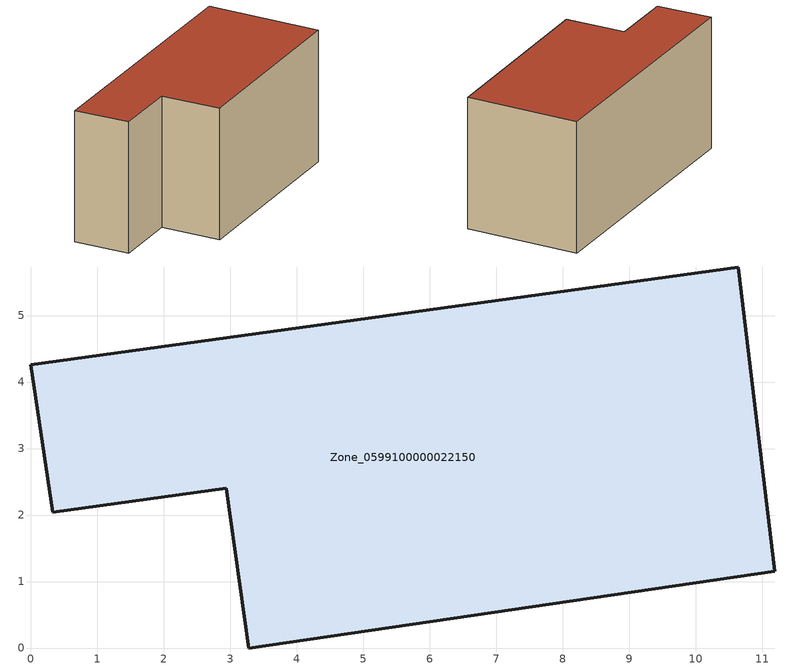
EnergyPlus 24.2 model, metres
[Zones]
Zone_0599100000022150
 floor ground (C_G): 2.94,2.4 0.33,2.04 0,4.26 10.64,5.73 11.19,1.15 3.28,0 z0.28
 wall outside (C_F): 10.64,5.73 0,4.26 0.33,2.04 2.94,2.4 3.28,0 11.19,1.15 10.64,5.73 z0.28:5.6
 roof outside (C_R): 3.28,0 11.19,1.15 10.64,5.73 0,4.26 0.33,2.04 2.94,2.4 z5.6
[BUILDING]
Pand.0599100000022150: North Axis=0; Terrain=City; Loads Convergence Tolerance Value=0.04; Temperature Convergence Tolerance Value=0.4; Solar Distribution=FullExterior; Maximum Number of Warmup Days=25; Minimum Number of Warmup Days=1
[Site:Location]
Rotterdam.The.Hague.AP_ZH_NLD Design_Conditions: Latitude=51.96; Longitude=4.45; Time Zone=1; Elevation=-4.5
[SITE:GROUNDTEMPERATURE:BUILDINGSURFACE]
18, 18, 18, 18, 18, 18, 18, 18, 18, 18, 18, 18
[MATERIAL] Thermal Absorptance=0.9; Solar Absorptance=0.7; Visible Absorptance=0.7
Name | Roughness | Thickness | Conductivity | Density | Specific Heat
G.TI.1946 | MediumSmooth | 0.15 | 1 | 540 | 1210
F.TI.1946 | Rough | 0.3 | 0.857143 | 1920 | 840
R.TI.1946 | MediumRough | 0.2 | 0.1 | 1500 | 1000
[CONSTRUCTION]
C_G: G.TI.1946
C_F: F.TI.1946
C_R: R.TI.1946
[ZONE]
Zone_0599100000022150: Type=1; Multiplier=1; Ceiling Height=Autocalculate; Volume=Autocalculate; Floor Area=autocalculate; Part of Total Floor Area=Yes
[ZONEINFILTRATION:DESIGNFLOWRATE]
Infil_Zone_0599100000022150: Zone or ZoneList or Space or SpaceList=Zone_0599100000022150; Schedule=AlwaysOn; Design Flow Rate Calculation Method=Flow/Area; Flow Rate per Floor Area=0.003; Constant Term Coefficient=1; Temperature Term Coefficient=0; Velocity Term Coefficient=0; Velocity Squared Term Coefficient=0
[HVACTEMPLATE:ZONE:IDEALLOADSAIRSYSTEM]
Zone_0599100000022150: Maximum Heating Supply Air Temperature=50; Minimum Cooling Supply Air Temperature=13; Maximum Heating Supply Air Humidity Ratio=0.0156; Minimum Cooling Supply Air Humidity Ratio=0.0077; Heating Limit=NoLimit; Cooling Limit=NoLimit; Dehumidification Control Type=ConstantSensibleHeatRatio; Cooling Sensible Heat Ratio=0.7; Dehumidification Setpoint=60; Humidification Control Type=None; Humidification Setpoint=30; Outdoor Air Method=None; Outdoor Air Flow Rate per Person=0.00944; Outdoor Air Flow Rate per Zone Floor Area=0; Outdoor Air Flow Rate per Zone=0; Demand Controlled Ventilation Type=None; Outdoor Air Economizer Type=NoEconomizer; Heat Recovery Type=None; Sensible Heat Recovery Effectiveness=0.7; Latent Heat Recovery Effectiveness=0.65
[ZONECONTROL:THERMOSTAT]
ThermostatControl_Zone_0599100000022150: Zone or ZoneList=Zone_0599100000022150; Control Type Schedule=DualSetpointControlType; Control 1=Thermostat_Zone_0599100000022150; Temperature Difference Between Cutout And Setpoint=0
[THERMOSTATSETPOINT:DUALSETPOINT]
Thermostat_Zone_0599100000022150: Heating Setpoint Temperature Schedule=HeatingSetpoint_Zone_0599100000022150; Cooling Setpoint Temperature Schedule=CoolingSetpoint_Zone_0599100000022150
[SCHEDULE:COMPACT]
HeatingSetpoint_Zone_0599100000022150: Through: 12/31, For: AllDays, Until: 24:00, 21
CoolingSetpoint_Zone_0599100000022150: Through: 12/31, For: AllDays, Until: 24:00, 24
DualSetpointControlType: Through: 12/31, For: AllDays, Until: 24:00, 4
AlwaysOn: Through: 12/31, For: AllDays, Until: 24:00, 1
